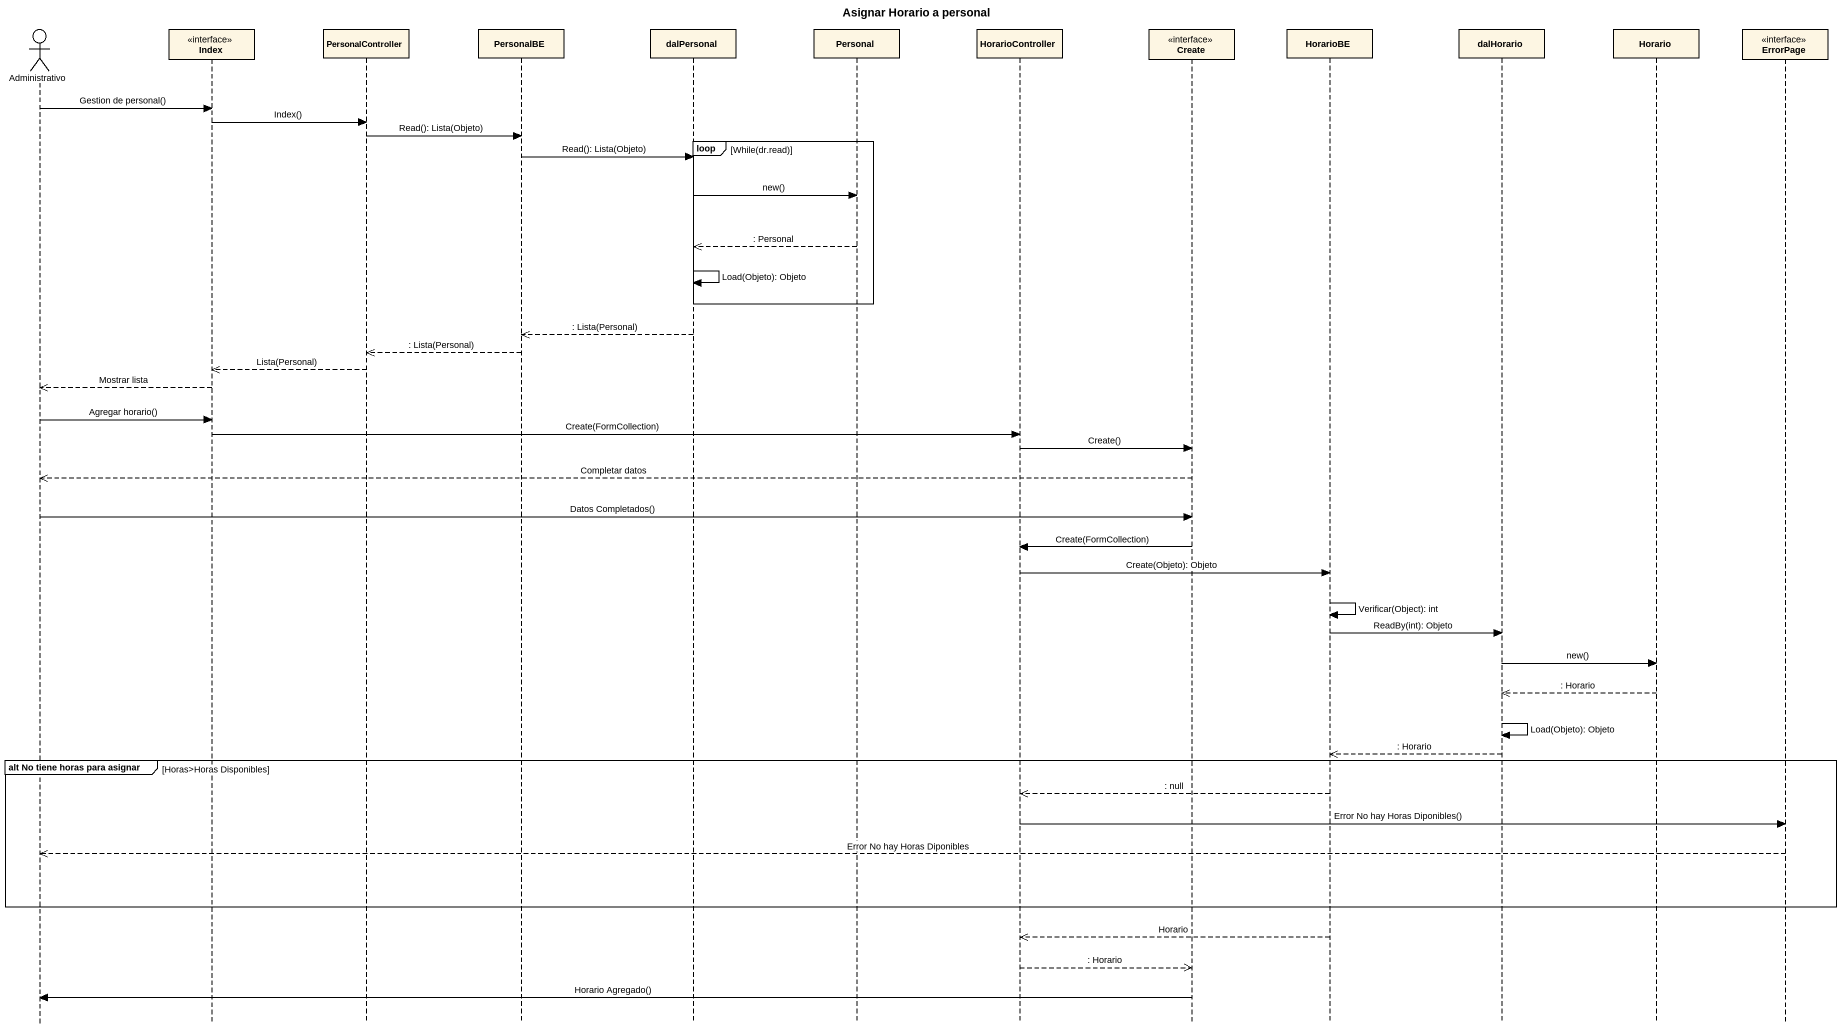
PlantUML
@startuml
title Asignar Horario a personal
hide footbox
actor Administrativo
participant Index <<interface>>
participant PersonalController
participant PersonalBE
participant dalPersonal
participant Personal
participant HorarioController
participant "Create" as Create_ <<interface>>
participant HorarioBE
participant dalHorario
participant Horario
participant ErrorPage <<interface>>

Administrativo -> Index : Gestion de personal()
Index -> PersonalController : Index()
PersonalController -> PersonalBE : Read(): Lista(Objeto)
loop While(dr.read)
  PersonalBE -> dalPersonal : Read(): Lista(Objeto)
  dalPersonal -> Personal : new()
  Personal -->> dalPersonal : : Personal
  dalPersonal -> dalPersonal : Load(Objeto): Objeto
end
dalPersonal -->> PersonalBE : : Lista(Personal)
PersonalBE -->> PersonalController : : Lista(Personal)
PersonalController -->> Index : Lista(Personal)
Index -->> Administrativo : Mostrar lista
Administrativo -> Index : Agregar horario()
Index -> HorarioController : Create(FormCollection)
HorarioController -> Create_ : Create()
Create_ -->> Administrativo : Completar datos
Administrativo -> Create_ : Datos Completados()
Create_ -> HorarioController : Create(FormCollection)
HorarioController -> HorarioBE : Create(Objeto): Objeto
HorarioBE -> HorarioBE : Verificar(Object): int
HorarioBE -> dalHorario : ReadBy(int): Objeto
dalHorario -> Horario : new()
Horario -->> dalHorario : : Horario
dalHorario -> dalHorario : Load(Objeto): Objeto
dalHorario -->> HorarioBE : : Horario
group alt No tiene horas para asignar [Horas>Horas Disponibles]
  HorarioBE -->> HorarioController : : null
  HorarioController -> ErrorPage : Error No hay Horas Diponibles()
  ErrorPage -->> Administrativo : Error No hay Horas Diponibles
end
HorarioBE -->> HorarioController : Horario
HorarioController -->> Create_ : : Horario
Create_ -> Administrativo : Horario Agregado()
@enduml
